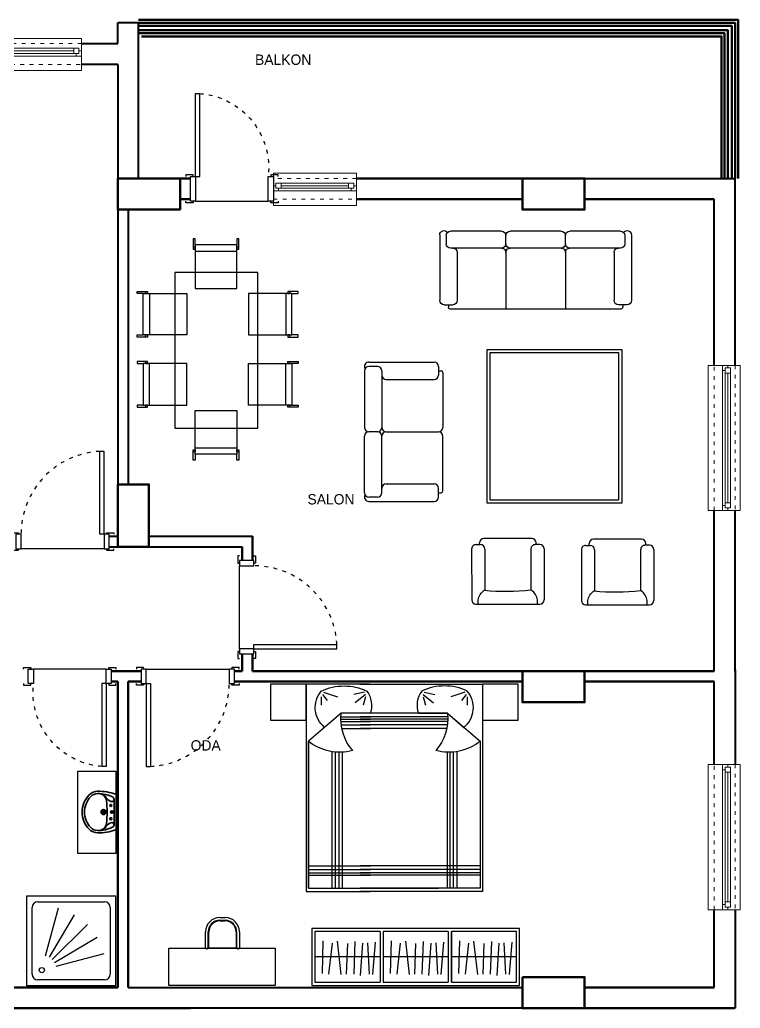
# Model space of a CAD drawing. Header units: millimetres. Extents: x 38 to 2348, y 24 to 977.
# Drawn here: x 1654 to 2348, y 24 to 977 of the extents above; entities that cross this region are included whole.
import ezdxf

# ---------------------------------------------------------------- set-up
doc = ezdxf.new("R2010")
doc.units = ezdxf.units.MM
doc.linetypes.add('ACAD_ISO03W100', pattern=[30, 12, -18])
for name, color, linetype in [('14_ISLAK_MEKAN_TEFRİŞ', 134, 'Continuous'), ('6_YAZI', 7, 'Continuous'), ('7_TEFRİŞ', 183, 'Continuous')]:
    doc.layers.add(name, color=color, linetype=linetype)
for name, color, linetype, lineweight in [('1_DUVAR', 7, 'Continuous', 50), ('9_KOLON', 90, 'Continuous', 50), ('DUVAR', 7, 'Continuous', 40), ('KAPI-PEN', 155, 'Continuous', 18), ('KOLON', 40, 'Continuous', 50), ('Pencere', 150, 'Continuous', 25)]:
    doc.layers.add(name, color=color, linetype=linetype, lineweight=lineweight)
doc.styles.add('Annotative', font='Txt')

# ---------------------------------------------------------------- blocks, each defined once
blk = doc.blocks.new('GH')
at = {"layer": '7_TEFRİŞ'}
for p, q in [((22620.949699, 5896.221098), (22620.950248, 5958.976368)), ((22636.794873, 5951.862966), (22605.255531, 5950.995526)), ((22638.007757, 5933.640974), (22605.77529, 5937.285627)), ((22607.508258, 5942.491911), (22637.66127, 5945.789007)), ((22607.854723, 5927.740792), (22637.487836, 5928.781754)), ((22637.661056, 5921.319442), (22606.121711, 5920.104928)), ((22607.508002, 5913.163184), (22638.874069, 5915.245417)), ((22638.00749, 5903.097458), (22606.814726, 5900.494581)), ((22637.660925, 5906.394758), (22607.334671, 5907.956887)), ((22596.518788, 5896.221311), (22645.38061, 5896.220884)), ((22620.949124, 5830.465827), (22620.949673, 5893.221098)), ((22636.794298, 5886.107696), (22605.254956, 5885.240256)), ((22607.507683, 5876.73664), (22637.660695, 5880.033737)), ((22638.007182, 5867.885704), (22605.774715, 5871.530357)), ((22607.854147, 5861.985522), (22637.48726, 5863.026484)), ((22637.660481, 5855.564172), (22606.121136, 5854.349658)), ((22637.66035, 5840.639488), (22607.334095, 5842.201617)), ((22607.507426, 5847.407914), (22638.873493, 5849.490146)), ((22638.006915, 5837.342188), (22606.814151, 5834.739311)), ((22596.518186, 5827.466041), (22645.380009, 5827.465614)), ((22596.518212, 5830.466041), (22645.380035, 5830.465614)), ((22620.948548, 5764.710557), (22620.949097, 5827.465827)), ((22636.793722, 5820.352426), (22605.25438, 5819.484986)), ((22607.507108, 5810.98137), (22637.660119, 5814.278467)), ((22638.006606, 5802.130434), (22605.77414, 5805.775087)), ((22607.853572, 5796.230251), (22637.486685, 5797.271214)), ((22637.659905, 5789.808902), (22606.12056, 5788.594387)), ((22637.659775, 5774.884217), (22607.33352, 5776.446347)), ((22607.506851, 5781.652644), (22638.872918, 5783.734876)), ((22638.006339, 5771.586917), (22606.813576, 5768.984041))]:
    blk.add_line(p, q, dxfattribs=at)
at = {"layer": '7_TEFRİŞ', "flags": 128}
for points in [[(22593.518186, 5827.466067), (22593.519363, 5961.976608), (22648.381185, 5961.976128), (22648.380009, 5827.465587)], [(22596.518788, 5896.221311), (22596.519337, 5958.976582), (22645.381159, 5958.976154), (22645.38061, 5896.220884)], [(22648.38061, 5896.220858), (22648.379433, 5761.710317), (22593.517611, 5761.710797), (22593.518788, 5896.221338)], [(22596.518212, 5830.466041), (22596.518761, 5893.221311), (22645.380584, 5893.220884), (22645.380035, 5830.465614)], [(22596.518788, 5896.221311), (22645.38061, 5896.220884)], [(22645.380009, 5827.465614), (22645.379459, 5764.710343), (22596.517637, 5764.710771), (22596.518186, 5827.466041)], [(22645.380009, 5827.465614), (22596.518186, 5827.466041)]]:
    blk.add_lwpolyline(points, dxfattribs=at)
blk = doc.blocks.new('b16', base_point=(1797.6902, 46.0233))
at = {"layer": '7_TEFRİŞ'}
for p, q in [((1846.671271, 111.424171), (1851.920787, 111.424171)), ((1846.671271, 108.799413), (1851.920787, 108.799413)), ((1846.671271, 108.274462), (1851.920787, 108.274462)), ((1833.02253, 82.217887), (1833.02253, 97.77543)), ((1835.647288, 82.217887), (1835.647288, 97.77543)), ((1836.172239, 82.026882), (1836.172239, 97.77543)), ((1862.419819, 97.77543), (1862.419819, 82.026882)), ((1862.94477, 97.77543), (1862.94477, 82.217887)), ((1865.569528, 97.77543), (1865.569528, 82.217887)), ((1834.072433, 81.167984), (1834.597384, 81.167984)), ((1862.419819, 82.026882), (1836.172239, 82.026882)), ((1863.994674, 81.167984), (1864.519625, 81.167984))]:
    blk.add_line(p, q, dxfattribs=at)
at = {"layer": '7_TEFRİŞ', "flags": 128}
for points in [[(1836.172239, 90.382908), (1835.647288, 90.382908)], [(1862.94477, 90.382908), (1862.419819, 90.382908)]]:
    blk.add_lwpolyline(points, dxfattribs=at)
at = {"layer": '7_TEFRİŞ', "elevation": -0.000006, "flags": 128}
blk.add_lwpolyline([(1797.690162, 82.026882), (1899.948575, 82.026882), (1899.948575, 46.02326), (1797.690162, 46.02326)], close=True, dxfattribs=at)
at = {"layer": '7_TEFRİŞ'}
for centre, radius, start, end in [((1846.671271, 97.77543), 13.648741, 90, 180), ((1846.671271, 97.77543), 11.023983, 90, 180), ((1846.671271, 97.77543), 10.499032, 90, 180), ((1851.920787, 97.77543), 13.648741, 0, 90), ((1851.920787, 97.77543), 11.023983, 0, 90), ((1851.920787, 97.77543), 10.499032, 360, 90), ((1834.072433, 82.217887), 1.049903, 180, 270), ((1834.597384, 82.217887), 1.049903, 270, 0), ((1863.994674, 82.217887), 1.049903, 180, 270), ((1864.519625, 82.217887), 1.049903, 270, 0)]:
    blk.add_arc(centre, radius, start, end, dxfattribs=at)
blk = doc.blocks.new('*U6')
at = {"layer": 'KAPI-PEN', "color": 134, "linetype": 'Continuous', "lineweight": 18}
for p, q in [((0, 12.50857), (0, 18.50857)), ((0, 18.50857), (140, 18.50857)), ((140, 12.50857), (140, 18.50857)), ((5, 4.470625), (0, 4.470625)), ((2.5, -0.529375), (2.5, 1.970625)), ((2.5, 1.970625), (5, 1.970625)), ((7.5, 1.970625), (2.5, 1.970625)), ((2.5, 1.970625), (2.5, -3.029375)), ((5, 1.970625), (5, 4.470625)), ((135, 4.470625), (5, 4.470625)), ((7.5, -3.029375), (7.5, 1.970625)), ((7.5, 1.970625), (132.5, 1.970625)), ((137.5, 1.970625), (132.5, 1.970625)), ((132.5, 1.970625), (132.5, -3.029375)), ((140, 4.470625), (135, 4.470625)), ((135, 4.470625), (135, 1.970625)), ((135, 1.970625), (137.5, 1.970625)), ((137.5, 1.970625), (137.5, -0.529375)), ((137.5, -3.029375), (137.5, 1.970625)), ((0, -0.529375), (2.5, -0.529375)), ((0, -12.5), (0, -7.5)), ((2.5, -3.029375), (7.5, -3.029375)), ((7.5, -0.529375), (132.5, -0.529375)), ((7.5, -3.029375), (132.5, -3.029375)), ((132.5, -3.029375), (137.5, -3.029375)), ((137.5, -0.529375), (140, -0.529375)), ((140, -7.5), (140, -12.5)), ((140, -12.5), (0, -12.5))]:
    blk.add_line(p, q, dxfattribs=at)
at = {"layer": 'KAPI-PEN', "ltscale": 0.2}
for p, q in [((0, 12.5), (0, -7.5)), ((140, 12.5), (140, -7.5)), ((0, -7.5), (0, -7.5))]:
    blk.add_line(p, q, dxfattribs=at)
at = {"layer": 'KAPI-PEN', "color": 134, "linetype": 'ACAD_ISO03W100', "lineweight": 18, "ltscale": 0.3}
for p, q in [((140, 12.5), (0, 12.5)), ((0, -7.5), (140, -7.5))]:
    blk.add_line(p, q, dxfattribs=at)
blk = doc.blocks.new('*U27')
at = {"layer": 'KAPI-PEN', "color": 134, "linetype": 'Continuous', "lineweight": 18}
for p, q in [((0, 12.50857), (0, 18.50857)), ((0, 18.50857), (80, 18.50857)), ((80, 12.50857), (80, 18.50857)), ((5, 4.470625), (0, 4.470625)), ((2.5, -0.529375), (2.5, 1.970625)), ((2.5, 1.970625), (5, 1.970625)), ((7.5, 1.970625), (2.5, 1.970625)), ((2.5, 1.970625), (2.5, -3.029375)), ((5, 1.970625), (5, 4.470625)), ((75, 4.470625), (5, 4.470625)), ((7.5, -3.029375), (7.5, 1.970625)), ((7.5, 1.970625), (72.5, 1.970625)), ((77.5, 1.970625), (72.5, 1.970625)), ((72.5, 1.970625), (72.5, -3.029375)), ((80, 4.470625), (75, 4.470625)), ((75, 4.470625), (75, 1.970625)), ((75, 1.970625), (77.5, 1.970625)), ((77.5, 1.970625), (77.5, -0.529375)), ((77.5, -3.029375), (77.5, 1.970625)), ((0, -0.529375), (2.5, -0.529375)), ((0, -12.5), (0, -7.5)), ((2.5, -3.029375), (7.5, -3.029375)), ((7.5, -0.529375), (72.5, -0.529375)), ((7.5, -3.029375), (72.5, -3.029375)), ((72.5, -3.029375), (77.5, -3.029375)), ((77.5, -0.529375), (80, -0.529375)), ((80, -7.5), (80, -12.5)), ((80, -12.5), (0, -12.5))]:
    blk.add_line(p, q, dxfattribs=at)
at = {"layer": 'KAPI-PEN', "ltscale": 0.2}
for p, q in [((0, 12.5), (0, -7.5)), ((80, 12.5), (80, -7.5)), ((0, -7.5), (0, -7.5))]:
    blk.add_line(p, q, dxfattribs=at)
at = {"layer": 'KAPI-PEN', "color": 134, "linetype": 'ACAD_ISO03W100', "lineweight": 18, "ltscale": 0.3}
for p, q in [((80, 12.5), (0, 12.5)), ((0, -7.5), (80, -7.5))]:
    blk.add_line(p, q, dxfattribs=at)
blk = doc.blocks.new('*U26')
at = {"layer": 'Pencere', "lineweight": 25, "ltscale": 5}
for p, q in [((-9, 7), (-9, 86.899937)), ((-5, 86.899937), (-9, 86.899937)), ((-5, 7), (-5, 86.899937)), ((-94.5, 7), (-94.5, 8.5)), ((-94.5, 8.5), (-87.5, 8.5)), ((-87.5, 8.5), (-87.5, 7)), ((-5, 7), (-9, 7)), ((-2.5, 7), (-2.5, 8.5)), ((-2.5, 8.5), (4.5, 8.5)), ((4.5, 8.5), (4.5, 7)), ((-94.5, -7), (-94.5, -8.5)), ((-94.5, -8.5), (-87.5, -8.5)), ((-87.5, -8.5), (-87.5, -7)), ((-5, -7), (-85, -7)), ((-2.5, -7), (-2.5, -8.5)), ((-2.5, -8.5), (4.5, -8.5)), ((4.5, -8.5), (4.5, -7))]:
    blk.add_line(p, q, dxfattribs=at)
at = {"layer": 'Pencere', "lineweight": 25, "ltscale": 5, "flags": 128}
for points in [[(-85, -7), (-85, 7), (-90, 7), (-90, -7), (-85, -7)], [(0, -7), (0, 7), (-5, 7), (-5, -7), (0, -7)]]:
    blk.add_lwpolyline(points, dxfattribs=at)
at = {"layer": 'Pencere', "linetype": 'ACAD_ISO03W100', "lineweight": 25, "ltscale": 0.3}
blk.add_arc((-5, 7), 80, 92.865984, 180, dxfattribs=at)
blk = doc.blocks.new('*U5')
at = {"layer": 'Pencere', "lineweight": 25, "ltscale": 5}
for p, q in [((-9, 7), (-9, 86.899937)), ((-5, 86.899937), (-9, 86.899937)), ((-5, 7), (-5, 86.899937)), ((-84.5, 7), (-84.5, 8.5)), ((-84.5, 8.5), (-77.5, 8.5)), ((-77.5, 8.5), (-77.5, 7)), ((-5, 7), (-9, 7)), ((-2.5, 7), (-2.5, 8.5)), ((-2.5, 8.5), (4.5, 8.5)), ((4.5, 8.5), (4.5, 7)), ((-84.5, -7), (-84.5, -8.5)), ((-84.5, -8.5), (-77.5, -8.5)), ((-77.5, -8.5), (-77.5, -7)), ((-5, -7), (-75, -7)), ((-2.5, -7), (-2.5, -8.5)), ((-2.5, -8.5), (4.5, -8.5)), ((4.5, -8.5), (4.5, -7))]:
    blk.add_line(p, q, dxfattribs=at)
at = {"layer": 'Pencere', "lineweight": 25, "ltscale": 5, "flags": 128}
for points in [[(-75, -7), (-75, 7), (-80, 7), (-80, -7), (-75, -7)], [(0, -7), (0, 7), (-5, 7), (-5, -7), (0, -7)]]:
    blk.add_lwpolyline(points, dxfattribs=at)
at = {"layer": 'Pencere', "linetype": 'ACAD_ISO03W100', "lineweight": 25, "ltscale": 0.3}
blk.add_arc((-3.520318, 15.164474), 71.944448, 94.36819, 186.516136, dxfattribs=at)
blk = doc.blocks.new('*U25')
at = {"layer": 'Pencere', "lineweight": 25, "ltscale": 5}
for p, q in [((-9, 7), (-9, 86.899937)), ((-5, 86.899937), (-9, 86.899937)), ((-5, 7), (-5, 86.899937)), ((-84.5, 7), (-84.5, 8.5)), ((-84.5, 8.5), (-77.5, 8.5)), ((-77.5, 8.5), (-77.5, 7)), ((-5, 7), (-9, 7)), ((-2.5, 7), (-2.5, 8.5)), ((-2.5, 8.5), (4.5, 8.5)), ((4.5, 8.5), (4.5, 7)), ((-84.5, -17), (-84.5, -18.5)), ((-84.5, -18.5), (-77.5, -18.5)), ((-77.5, -18.5), (-77.5, -17)), ((-5, -17), (-75, -17)), ((-2.5, -17), (-2.5, -18.5)), ((-2.5, -18.5), (4.5, -18.5)), ((4.5, -18.5), (4.5, -17))]:
    blk.add_line(p, q, dxfattribs=at)
at = {"layer": 'Pencere', "lineweight": 25, "ltscale": 5, "flags": 128}
for points in [[(-75, -17), (-75, 7), (-80, 7), (-80, -17), (-75, -17)], [(0, -17), (0, 7), (-5, 7), (-5, -17), (0, -17)]]:
    blk.add_lwpolyline(points, dxfattribs=at)
at = {"layer": 'Pencere', "linetype": 'ACAD_ISO03W100', "lineweight": 25, "ltscale": 0.3}
blk.add_arc((-3.520318, 15.164474), 71.944448, 94.36819, 186.516136, dxfattribs=at)
blk = doc.blocks.new('3R4R')
at = {"layer": '7_TEFRİŞ'}
for p, q in [((32828.807391, 29859.020753), (32710.606365, 29859.020753)), ((32710.606365, 29859.020753), (32710.606365, 29659.024261)), ((32818.807391, 29859.020753), (32880.608417, 29859.020753)), ((32880.608417, 29859.020753), (32880.608417, 29659.024261)), ((32726.343266, 29848.897409), (32730.839524, 29843.273329)), ((32727.467332, 29851.147041), (32740.956103, 29846.647776)), ((32766.802095, 29851.147041), (32756.685516, 29848.897409)), ((32767.926161, 29848.897409), (32757.809581, 29841.023697)), ((32823.288621, 29848.897409), (32833.405201, 29841.023697)), ((32824.412686, 29851.147041), (32834.529266, 29848.897409)), ((32863.74745, 29851.147041), (32850.258679, 29846.647776)), ((32864.871515, 29848.897409), (32860.375258, 29843.273329)), ((32725.219201, 29846.647776), (32725.219201, 29838.774064)), ((32767.926161, 29846.647776), (32765.67803, 29838.774064)), ((32823.288621, 29846.647776), (32825.536751, 29838.774064)), ((32865.99558, 29846.647776), (32865.99558, 29838.774064)), ((32744.328295, 29830.900352), (32712.854495, 29803.904765)), ((32744.328295, 29830.900352), (32828.591976, 29830.900352)), ((32818.591976, 29830.900352), (32846.886487, 29830.900352)), ((32846.886487, 29830.900352), (32878.360287, 29803.904765)), ((32744.03229, 29825.276273), (32828.591976, 29825.276273)), ((32744.069047, 29827.525905), (32828.591976, 29827.525905)), ((32744.103981, 29823.02664), (32828.591976, 29823.02664)), ((32744.416168, 29819.652193), (32828.591976, 29819.652193)), ((32847.145734, 29827.525905), (32818.591976, 29827.525905)), ((32847.182492, 29825.276273), (32818.591976, 29825.276273)), ((32847.110801, 29823.02664), (32818.591976, 29823.02664)), ((32846.798614, 29819.652193), (32818.591976, 29819.652193)), ((32744.978697, 29816.277742), (32828.591976, 29816.277742)), ((32846.236085, 29816.277742), (32818.591976, 29816.277742)), ((32712.854495, 29803.904765), (32712.854495, 29662.398708)), ((32878.360287, 29803.904765), (32878.360287, 29662.398708)), ((32878.360287, 29662.398708), (32878.360287, 29803.904765)), ((32735.335781, 29793.951722), (32735.335781, 29662.398708)), ((32738.707973, 29793.520586), (32738.707973, 29662.398708)), ((32742.080168, 29793.325888), (32742.080168, 29662.398708)), ((32744.790377, 29793.325888), (32744.790377, 29662.398708)), ((32845.762421, 29793.364791), (32845.762421, 29662.398708)), ((32849.134613, 29793.325888), (32849.134613, 29662.398708)), ((32852.506809, 29793.520586), (32852.506809, 29662.398708)), ((32855.879001, 29793.951722), (32855.879001, 29662.398708)), ((32712.854495, 29683.770216), (32828.591976, 29683.770216)), ((32712.854495, 29680.395765), (32828.591976, 29680.395765)), ((32712.854495, 29677.021318), (32828.591976, 29677.021318)), ((32878.360287, 29683.770216), (32818.591976, 29683.770216)), ((32878.360287, 29680.395765), (32818.591976, 29680.395765)), ((32878.360287, 29677.021318), (32818.591976, 29677.021318)), ((32712.854495, 29674.771685), (32828.591976, 29674.771685)), ((32878.360287, 29674.771685), (32818.591976, 29674.771685)), ((32710.606365, 29659.024261), (32828.807391, 29659.024261)), ((32712.854495, 29662.398708), (32828.591976, 29662.398708)), ((32878.360287, 29662.398708), (32752.854495, 29662.398708)), ((32878.360287, 29662.398708), (32818.591976, 29662.398708)), ((32880.608417, 29659.024261), (32818.807391, 29659.024261))]:
    blk.add_line(p, q, dxfattribs=at)
at = {"layer": '7_TEFRİŞ', "flags": 128}
for points in [[(32676.16184, 29859.020753), (32710.606365, 29859.020753), (32710.606365, 29824.182679), (32676.16184, 29824.182679)], [(32880.608417, 29859.020753), (32915.052941, 29859.020753), (32915.052941, 29824.182679), (32880.608417, 29824.182679)]]:
    blk.add_lwpolyline(points, close=True, dxfattribs=at)
for points in [[(32772.422418, 29830.900352), (32744.328295, 29830.900352), (32728.476989, 29817.304431, -0.421847), (32725.219201, 29852.27186, -0.227777), (32769.050226, 29852.27186, -0.250479)], [(32818.792364, 29830.900352), (32846.886487, 29830.900352), (32862.737792, 29817.304431, 0.421847), (32865.99558, 29852.27186, 0.227777), (32822.164556, 29852.27186, 0.250479)]]:
    blk.add_lwpolyline(points, format="xyb", close=True, dxfattribs=at)
at = {"layer": '7_TEFRİŞ'}
for centre, radius, start, end in [((32790.728242, 29825.638413), 46.697356, 173.530071, 221.156178), ((32800.48654, 29825.638413), 46.697356, 318.843822, 6.469929), ((32743.203915, 29842.089908), 48.776967, 231.522444, 284.684799), ((32848.010867, 29842.089908), 48.776967, 255.315201, 308.477556)]:
    blk.add_arc(centre, radius, start, end, dxfattribs=at)
blk = doc.blocks.new('ımasa')
at = {"layer": '7_TEFRİŞ'}
for p, q in [((22616.977771, 5631.319269), (22616.97777, 5621.36217)), ((22618.977771, 5631.319269), (22616.977771, 5631.319269)), ((22618.97777, 5623.362171), (22616.977771, 5623.362171)), ((22618.97777, 5625.362169), (22618.977771, 5631.319269)), ((22618.97777, 5625.362169), (22618.97777, 5583.362171)), ((22658.977772, 5625.362169), (22618.97777, 5625.362169)), ((22618.97777, 5621.36217), (22618.97777, 5623.362171)), ((22658.977769, 5631.319269), (22658.977769, 5625.362169)), ((22660.97777, 5631.319269), (22658.977769, 5631.319269)), ((22660.97777, 5623.362171), (22658.977769, 5623.362171)), ((22658.977769, 5623.362171), (22658.977769, 5621.36217)), ((22658.977772, 5583.362171), (22658.977772, 5625.362169)), ((22660.97777, 5621.36217), (22660.97777, 5631.319269)), ((22616.97777, 5621.36217), (22618.97777, 5621.36217)), ((22618.97777, 5619.362169), (22658.977772, 5619.362169)), ((22658.977769, 5621.36217), (22660.97777, 5621.36217)), ((22679.198008, 5598.815411), (22599.198008, 5598.815411)), ((22599.198008, 5598.815411), (22599.198008, 5448.815411)), ((22679.198008, 5448.815411), (22679.198008, 5598.815411)), ((22562.886879, 5580.503722), (22572.843978, 5580.503723)), ((22562.886879, 5578.503723), (22562.886879, 5580.503723)), ((22568.843978, 5578.503723), (22562.886879, 5578.503723)), ((22568.843978, 5578.503723), (22610.843977, 5578.503723)), ((22568.843978, 5538.503721), (22568.843978, 5578.503723)), ((22570.843977, 5578.503723), (22570.843977, 5580.503723)), ((22572.843978, 5578.503723), (22570.843977, 5578.503723)), ((22572.843978, 5580.503723), (22572.843978, 5578.503723)), ((22574.843979, 5578.503723), (22574.843979, 5538.503721)), ((22610.843977, 5578.503723), (22610.843977, 5538.503721)), ((22618.97777, 5583.362171), (22658.977772, 5583.362171)), ((22670.116393, 5578.503723), (22670.116392, 5538.503721)), ((22712.116391, 5578.503723), (22670.116393, 5578.503723)), ((22706.116391, 5578.503723), (22706.116391, 5538.503721)), ((22708.116392, 5580.503723), (22708.116392, 5578.503723)), ((22718.073491, 5580.503722), (22708.116392, 5580.503723)), ((22708.116392, 5578.503723), (22710.116393, 5578.503723)), ((22710.116393, 5578.503723), (22710.116393, 5580.503723)), ((22712.116391, 5578.503723), (22718.073491, 5578.503723)), ((22712.116391, 5538.503721), (22712.116391, 5578.503723)), ((22718.073491, 5578.503723), (22718.073491, 5580.503723)), ((22562.886879, 5538.503724), (22568.843978, 5538.503724)), ((22562.886879, 5536.503723), (22562.886879, 5538.503724)), ((22610.843977, 5538.503721), (22568.843978, 5538.503721)), ((22570.843977, 5536.503723), (22570.843977, 5538.503724)), ((22570.843977, 5538.503724), (22572.843978, 5538.503724)), ((22572.843978, 5538.503724), (22572.843978, 5536.503723)), ((22670.116392, 5538.503721), (22712.116391, 5538.503721)), ((22708.116392, 5538.503724), (22708.116392, 5536.503723)), ((22710.116393, 5538.503724), (22708.116392, 5538.503724)), ((22710.116393, 5536.503723), (22710.116393, 5538.503724)), ((22718.073491, 5538.503724), (22712.116391, 5538.503724)), ((22718.073491, 5536.503723), (22718.073491, 5538.503724)), ((22572.843978, 5536.503723), (22562.886879, 5536.503723)), ((22708.116392, 5536.503723), (22718.073491, 5536.503723)), ((22572.843977, 5512.988629), (22562.886878, 5512.988629)), ((22562.886878, 5512.988629), (22562.886878, 5510.988628)), ((22562.886878, 5510.988628), (22568.843978, 5510.988628)), ((22610.843977, 5510.988631), (22568.843978, 5510.988631)), ((22568.843978, 5510.988631), (22568.843978, 5470.988629)), ((22570.843976, 5512.988629), (22570.843976, 5510.988628)), ((22570.843976, 5510.988628), (22572.843977, 5510.988628)), ((22572.843977, 5510.988628), (22572.843977, 5512.988629)), ((22574.843978, 5470.988629), (22574.843978, 5510.988631)), ((22610.843976, 5470.988629), (22610.843977, 5510.988631)), ((22670.116392, 5470.988629), (22670.116392, 5510.988631)), ((22670.116392, 5510.988631), (22712.11639, 5510.988631)), ((22706.11639, 5470.988629), (22706.11639, 5510.988631)), ((22708.116391, 5510.988628), (22708.116391, 5512.988629)), ((22708.116391, 5512.988629), (22718.07349, 5512.988629)), ((22710.116392, 5510.988628), (22708.116391, 5510.988628)), ((22710.116392, 5512.988629), (22710.116392, 5510.988628)), ((22712.11639, 5510.988631), (22712.11639, 5470.988629)), ((22718.07349, 5510.988628), (22712.11639, 5510.988628)), ((22718.07349, 5512.988629), (22718.07349, 5510.988628)), ((22568.843978, 5470.988629), (22562.886878, 5470.988629)), ((22562.886878, 5470.988629), (22562.886878, 5468.988629)), ((22568.843978, 5470.988629), (22610.843976, 5470.988629)), ((22572.843977, 5470.988629), (22570.843976, 5470.988629)), ((22570.843976, 5470.988629), (22570.843976, 5468.988629)), ((22572.843977, 5468.988629), (22572.843977, 5470.988629)), ((22712.11639, 5470.988629), (22670.116392, 5470.988629)), ((22708.116391, 5468.988629), (22708.116391, 5470.988629)), ((22708.116391, 5470.988629), (22710.116392, 5470.988629)), ((22710.116392, 5470.988629), (22710.116392, 5468.988629)), ((22712.11639, 5470.988629), (22718.07349, 5470.988629)), ((22718.07349, 5470.988629), (22718.07349, 5468.988629)), ((22562.886878, 5468.98863), (22572.843977, 5468.988629)), ((22618.97777, 5465.72983), (22658.977772, 5465.729831)), ((22618.97777, 5423.729832), (22618.97777, 5465.72983)), ((22658.977772, 5465.729831), (22658.977772, 5423.729832)), ((22718.07349, 5468.98863), (22708.116391, 5468.988629)), ((22599.198008, 5448.815411), (22679.198008, 5448.815411)), ((22616.97777, 5427.729831), (22618.97777, 5427.729831)), ((22616.977771, 5417.772732), (22616.97777, 5427.729831)), ((22618.97777, 5425.72983), (22616.97777, 5425.72983)), ((22618.97777, 5429.729832), (22658.977772, 5429.729832)), ((22618.97777, 5427.729831), (22618.97777, 5425.72983)), ((22618.97777, 5423.729832), (22618.97777, 5417.772732)), ((22658.977772, 5423.729832), (22618.97777, 5423.729832)), ((22658.977769, 5427.729831), (22660.97777, 5427.729831)), ((22658.977769, 5425.72983), (22658.977769, 5427.729831)), ((22660.97777, 5425.72983), (22658.977769, 5425.72983)), ((22658.977769, 5417.772732), (22658.977769, 5423.729832)), ((22660.97777, 5427.729831), (22660.97777, 5417.772732)), ((22618.97777, 5417.772732), (22616.97777, 5417.772732)), ((22660.97777, 5417.772732), (22658.977769, 5417.772732))]:
    blk.add_line(p, q, dxfattribs=at)
blk = doc.blocks.new('SDFGBHNJ')
at = {"layer": '7_TEFRİŞ'}
for p, q in [((-42958.934588, 12389.475962), (-42958.934588, 12379.475962)), ((-42953.934588, 12379.475962), (-42953.934588, 12389.475962)), ((-42948.934588, 12394.475962), (-42883.934588, 12394.475962)), ((-42878.934588, 12379.475962), (-42878.934588, 12389.475962)), ((-42878.934588, 12379.475962), (-42878.934588, 12389.475962)), ((-42808.934588, 12394.475962), (-42873.934588, 12394.475962)), ((-42803.934588, 12379.475962), (-42803.934588, 12389.475962)), ((-42798.934588, 12389.475962), (-42798.934588, 12379.475962)), ((-42958.934588, 12379.475962), (-42958.934588, 12314.475962)), ((-42798.934588, 12379.475962), (-42798.934588, 12314.475962)), ((-42948.934588, 12374.475962), (-42943.934588, 12374.475962)), ((-42943.934588, 12374.475962), (-42888.934588, 12374.475962)), ((-42938.934588, 12369.475962), (-42938.934588, 12314.475962)), ((-42888.934588, 12374.475962), (-42883.934588, 12374.475962)), ((-42878.934588, 12369.475962), (-42878.934588, 12309.475962)), ((-42868.934588, 12374.475962), (-42873.934588, 12374.475962)), ((-42808.934588, 12374.475962), (-42868.934588, 12374.475962)), ((-42818.934588, 12369.475962), (-42818.934588, 12314.475962)), ((-42953.934588, 12309.475962), (-42943.934588, 12309.475962)), ((-42948.934588, 12309.475962), (-42948.934588, 12306.475962)), ((-42946.934588, 12304.475962), (-42883.934588, 12304.475962)), ((-42810.934588, 12304.475962), (-42873.934588, 12304.475962)), ((-42803.934588, 12309.475962), (-42813.934588, 12309.475962)), ((-42808.934588, 12309.475962), (-42808.934588, 12306.475962))]:
    blk.add_line(p, q, dxfattribs=at)
for centre, radius, start, end in [((-42953.934588, 12389.475962), 5, 60, 180), ((-42948.934588, 12389.475962), 5, 90, 180), ((-42883.934588, 12389.475962), 5, 0, 90), ((-42873.934588, 12389.475962), 5, 90, 180), ((-42808.934588, 12389.475962), 5, 0, 90), ((-42803.934588, 12389.475962), 5, 0, 120), ((-42948.934588, 12379.475962), 5, 180, 270), ((-42883.934588, 12379.475962), 5, 270, 0), ((-42873.934588, 12379.475962), 5, 180, 270), ((-42808.934588, 12379.475962), 5, 270, 0), ((-42943.934588, 12369.475962), 5, 0, 90), ((-42883.934588, 12369.475962), 5, 0, 90), ((-42873.934588, 12369.475962), 5, 90, 180), ((-42813.934588, 12369.475962), 5, 90, 180), ((-42953.934588, 12314.475962), 5, 180, 270), ((-42943.934588, 12314.475962), 5, 270, 0), ((-42813.934588, 12314.475962), 5, 180, 270), ((-42803.934588, 12314.475962), 5, 270, 0), ((-42946.934588, 12306.475962), 2, 180, 270), ((-42883.934588, 12309.475962), 5, 270, 0), ((-42873.934588, 12309.475962), 5, 180, 270), ((-42810.934588, 12306.475962), 2, 270, 0)]:
    blk.add_arc(centre, radius, start, end, dxfattribs=at)
blk = doc.blocks.new('DFGB')
at = {"layer": '7_TEFRİŞ'}
for p, q in [((-42947.636774, 12604.821235), (-42889.303441, 12604.821235)), ((-42879.303441, 12604.821235), (-42820.970107, 12604.821235)), ((-42810.970107, 12604.821235), (-42752.636774, 12604.821235)), ((-42960.136774, 12600.491108), (-42960.136774, 12590.491108)), ((-42952.636774, 12599.821235), (-42952.636774, 12590.491108)), ((-42884.303441, 12590.491108), (-42884.303441, 12599.821235)), ((-42815.970107, 12590.491108), (-42815.970107, 12599.821235)), ((-42747.636774, 12599.821235), (-42747.636774, 12590.491108)), ((-42740.136774, 12600.491108), (-42740.136774, 12590.491108)), ((-42960.136774, 12590.491108), (-42960.136774, 12525.491108)), ((-42947.636774, 12585.491108), (-42889.303441, 12585.491108)), ((-42879.303441, 12585.491108), (-42820.970107, 12585.491108)), ((-42810.970107, 12585.491108), (-42752.636774, 12585.491108)), ((-42740.136774, 12590.491108), (-42740.136774, 12525.491108)), ((-42940.136774, 12580.491108), (-42940.136774, 12525.491108)), ((-42884.303441, 12580.491108), (-42884.303441, 12515.491108)), ((-42815.970107, 12580.491108), (-42815.970107, 12515.491108)), ((-42760.136774, 12580.491108), (-42760.136774, 12525.491108)), ((-42955.136774, 12520.491108), (-42945.136774, 12520.491108)), ((-42950.136774, 12520.491108), (-42950.136774, 12517.491108)), ((-42948.136774, 12515.491108), (-42752.136774, 12515.491108)), ((-42745.136774, 12520.491108), (-42755.136774, 12520.491108)), ((-42750.136774, 12520.491108), (-42750.136774, 12517.491108))]:
    blk.add_line(p, q, dxfattribs=at)
for centre, radius, start, end in [((-42955.136774, 12600.491108), 5, 36.046426, 180), ((-42947.636774, 12599.821235), 5, 90, 180), ((-42889.303441, 12599.821235), 5, 0, 90), ((-42879.303441, 12599.821235), 5, 90, 180), ((-42820.970107, 12599.821235), 5, 0, 90), ((-42810.970107, 12599.821235), 5, 90, 180), ((-42752.636774, 12599.821235), 5, 0, 90), ((-42745.136774, 12600.491108), 5, 0, 143.953574), ((-42947.636774, 12590.491108), 5, 180, 270), ((-42945.136774, 12580.491108), 5, 0, 90), ((-42889.303441, 12590.491108), 5, 270, 0), ((-42889.303441, 12580.491108), 5, 0, 90), ((-42879.303441, 12590.491108), 5, 180, 270), ((-42879.303441, 12580.491108), 5, 90, 180), ((-42820.970107, 12590.491108), 5, 270, 0), ((-42820.970107, 12580.491108), 5, 0, 90), ((-42810.970107, 12590.491108), 5, 180, 270), ((-42810.970107, 12580.491108), 5, 90, 180), ((-42755.136774, 12580.491108), 5, 90, 180), ((-42752.636774, 12590.491108), 5, 270, 0), ((-42955.136774, 12525.491108), 5, 180, 270), ((-42945.136774, 12525.491108), 5, 270, 0), ((-42755.136774, 12525.491108), 5, 180, 270), ((-42745.136774, 12525.491108), 5, 270, 0), ((-42948.136774, 12517.491108), 2, 180, 270), ((-42752.136774, 12517.491108), 2, 270, 0)]:
    blk.add_arc(centre, radius, start, end, dxfattribs=at)
blk = doc.blocks.new('RTYUJ')
at = {"layer": '7_TEFRİŞ'}
for p, q in [((-42562.679194, 12504.026902), (-42635.972116, 12503.991268)), ((-42633.456037, 12503.992079), (-42633.581407, 12502.355412)), ((-42565.420448, 12503.972201), (-42565.295079, 12502.335533)), ((-42640.951183, 12440.715721), (-42640.970503, 12498.989656)), ((-42633.581407, 12502.355412), (-42633.565267, 12500.705137)), ((-42633.565267, 12500.705137), (-42633.399712, 12499.060286)), ((-42633.399712, 12499.060286), (-42633.076838, 12497.439889)), ((-42633.076838, 12497.439889), (-42632.58874, 12495.862977)), ((-42632.58874, 12495.862977), (-42631.931463, 12494.347198)), ((-42631.931463, 12494.347198), (-42631.117108, 12492.904584)), ((-42631.117108, 12492.904584), (-42630.161857, 12491.54574)), ((-42630.161857, 12491.54574), (-42629.081895, 12490.281269)), ((-42568.714628, 12491.525861), (-42569.794591, 12490.26139)), ((-42567.759378, 12492.884706), (-42568.714628, 12491.525861)), ((-42566.945022, 12494.32732), (-42567.759378, 12492.884706)), ((-42566.287745, 12495.843098), (-42566.945022, 12494.32732)), ((-42565.799647, 12497.420011), (-42566.287745, 12495.843098)), ((-42565.476773, 12499.040408), (-42565.799647, 12497.420011)), ((-42565.311219, 12500.685259), (-42565.476773, 12499.040408)), ((-42565.295079, 12502.335533), (-42565.311219, 12500.685259)), ((-42557.899539, 12440.760326), (-42557.91886, 12499.034261)), ((-42629.081895, 12490.281269), (-42627.893402, 12489.121774)), ((-42627.893402, 12489.121774), (-42626.612562, 12488.077862)), ((-42626.612562, 12488.077862), (-42625.966892, 12487.640207)), ((-42625.951184, 12440.723782), (-42625.966892, 12487.640207)), ((-42572.899538, 12440.752266), (-42572.966863, 12487.771805)), ((-42570.983083, 12489.101896), (-42572.263923, 12488.057983)), ((-42569.794591, 12490.26139), (-42570.983083, 12489.101896)), ((-42635.949571, 12435.717334), (-42630.949572, 12435.72217)), ((-42631.791713, 12435.718674), (-42631.789456, 12433.718675)), ((-42562.897927, 12435.758715), (-42568.077458, 12435.757045)), ((-42566.859597, 12435.718674), (-42566.861854, 12433.718675)), ((-42626.787844, 12428.720287), (-42571.863466, 12428.720287))]:
    blk.add_line(p, q, dxfattribs=at)
for centre, radius, start, end in [((-42635.970504, 12498.991268), 5, 90.018473, 180.018473), ((-42562.91886, 12499.032649), 5, 0.018473, 90.018473), ((-42597.086013, 12226.980609), 262.254707, 84.568894, 96.322539), ((-42635.951183, 12440.717333), 5, 180.018473, 270.018473), ((-42630.951184, 12440.72217), 5, 270.018473, 0.018473), ((-42567.899538, 12440.753878), 5, 180.018473, 270.018473), ((-42562.899539, 12440.758714), 5, 270.018473, 0.018473), ((-42626.789456, 12433.720287), 5, 180.018473, 270.018473), ((-42571.861854, 12433.720287), 5, 269.981527, 359.981527)]:
    blk.add_arc(centre, radius, start, end, dxfattribs=at)
blk = doc.blocks.new('SHO3')
for p, q in [((-0.39375, -0.8375), (-0.39375, -0.1625)), ((-0.3375, -0.10625), (0.3375, -0.10625)), ((0.39375, -0.1625), (0.39375, -0.8375)), ((-0.166497, -0.280839), (0.263762, -0.535548)), ((-0.1506, -0.242929), (0.332647, -0.371272)), ((-0.257071, -0.3494), (-0.128728, -0.832647)), ((-0.219161, -0.333503), (0.035548, -0.763762)), ((-0.189509, -0.310492), (0.164032, -0.664058)), ((0.3375, -0.89375), (-0.3375, -0.89375))]:
    blk.add_line(p, q)
at = {"flags": 128}
blk.add_lwpolyline([(0.45, -0.95), (0.45, -0.05), (-0.45, -0.05), (-0.45, -0.95)], close=True, dxfattribs=at)
blk.add_circle((-0.295574, -0.204426), 0.026126)
for centre, start, end in [((-0.3375, -0.1625), 90, 180), ((0.3375, -0.1625), 0, 90), ((-0.3375, -0.8375), 180, 270), ((0.3375, -0.8375), 270, 0)]:
    blk.add_arc(centre, 0.05625, start, end)
blk = doc.blocks.new('dsfghj')
at = {"color": 0, "lineweight": 35}
for p, q in [((474614.765142, 4590007.27244), (474614.765142, 4590004.11184)), ((474611.521527, 4589997.703596), (474615.551322, 4589997.703596)), ((474613.25977, 4590005.703596), (474616.333377, 4590005.703596)), ((474613.565142, 4589997.703596), (474613.565142, 4589999.627204)), ((474613.565142, 4589997.703596), (474613.565142, 4589995.78323)), ((474619.581116, 4589997.703596), (474627.216515, 4589997.703596)), ((474623.438087, 4589997.703596), (474623.438087, 4590001.164793)), ((474623.438087, 4589997.703596), (474623.438087, 4589994.24564)), ((474613.25977, 4589989.703596), (474616.376066, 4589989.703596)), ((474614.765142, 4589988.095282), (474614.765142, 4589991.384015))]:
    blk.add_line(p, q, dxfattribs=at)
at = {"color": 0, "lineweight": 35, "flags": 128}
for points in [[(474608.765142, 4590019.228803, -0.087514), (474630.725373, 4590022.703472, -0.087514)], [(474621.539049, 4590017.011218, -0.237713), (474614.607578, 4590010.619973, -0.952509), (474612.275247, 4590015.70388, -0.127864), (474630.675929, 4590019.903909)], [(474619.165142, 4589997.703596, -0.028625), (474619.950466, 4590011.409839, -0.380474), (474629.467625, 4590019.913319, -0.380474)], [(474630.39066, 4590022.698066, -0.213368), (474640.950673, 4590018.328596, -0.213368)], [(474630.469346, 4590019.899172, -0.213368), (474638.917357, 4590016.403596, -0.191812), (474646.365142, 4589997.703596)], [(474640.950673, 4590018.328596, -0.191812), (474649.165142, 4589997.703596, -0.191812)], [(474615.965142, 4590005.703596, 1), (474613.565142, 4590005.703596, 1)], [(474621.539049, 4590017.011218, -1.090035), (474622.187414, 4590016.547656, -1.090035)], [(474612.165142, 4589997.703596, -1), (474614.965142, 4589997.703596, -1)], [(474612.165142, 4589997.703596, 1), (474614.965142, 4589997.703596, 1)], [(474615.965142, 4590005.703596, -1), (474613.565142, 4590005.703596, -1)], [(474619.165142, 4589997.703596, 0.028625), (474619.950466, 4589983.997352, 0.380474), (474629.467625, 4589975.493873, 0.380474)], [(474620.438087, 4589997.703596, -1), (474626.438087, 4589997.703596, -1)], [(474620.438087, 4589997.703596, 1), (474626.438087, 4589997.703596, 1)], [(474621.598087, 4589997.703596, -1), (474625.278087, 4589997.703596, -1)], [(474621.598087, 4589997.703596, 1), (474625.278087, 4589997.703596, 1)], [(474630.469346, 4589975.508019, 0.213368), (474638.917357, 4589979.003596, 0.191812), (474646.365142, 4589997.703596)], [(474640.950673, 4589977.078596, 0.191812), (474649.165142, 4589997.703596, 0.191812)], [(474621.539049, 4589978.395973, 0.237713), (474614.607578, 4589984.787218, 0.952509), (474612.275247, 4589979.703311, 0.127864), (474630.675929, 4589975.503282)], [(474615.965142, 4589989.703596, 1), (474613.565142, 4589989.703596, 1)], [(474615.965142, 4589989.703596, -1), (474613.565142, 4589989.703596, -1)], [(474608.765142, 4589976.178388, 0.087514), (474630.725373, 4589972.703719, 0.087514)], [(474621.539049, 4589978.395973, 1.090035), (474622.187414, 4589978.859535, 1.090035)], [(474630.39066, 4589972.709125, 0.213368), (474640.950673, 4589977.078596, 0.213368)]]:
    blk.add_lwpolyline(points, format="xyb", dxfattribs=at)
for points in [[(474610.765142, 4590013.218689), (474610.765142, 4589997.703596)], [(474610.765142, 4589982.188502), (474610.765142, 4589997.703596)], [(474611.722966, 4589997.703596), (474615.551322, 4589997.703596)], [(474620.04732, 4589997.703596), (474626.962938, 4589997.703596)]]:
    blk.add_lwpolyline(points, dxfattribs=at)

msp = doc.modelspace()

# ---------------------------------------------------------------- linework, layer by layer
at = {"layer": '14_ISLAK_MEKAN_TEFRİŞ', "elevation": -0.000069, "flags": 128}
msp.add_lwpolyline([(1746.401802, 173.149005), (1710.026754, 173.149005), (1710.026754, 252.553509), (1746.401802, 252.553509)], close=True, dxfattribs=at)
at = {"layer": '1_DUVAR'}
for p, q in [((1773.401802, 824.02326), (1818.401802, 824.02326)), ((1808.401802, 804.02326), (1818.401802, 804.02326)), ((1818.401802, 804.02326), (1808.401802, 804.02326)), ((2138.401802, 804.02326), (1978.401802, 804.02326)), ((2323.401802, 804.02326), (2198.402021, 804.02326)), ((1878.401802, 455.568963), (1878.401802, 479.022699)), ((1868.401802, 455.568963), (1868.401802, 469.022699)), ((1868.401802, 349.022699), (1868.401802, 365.568963)), ((1878.401802, 349.022699), (1878.401802, 365.568963)), ((1742.159446, 349.022699), (1770.787776, 349.022699)), ((1742.159446, 349.022699), (1770.787776, 349.022699)), ((1860.787776, 349.022699), (1868.401802, 349.022699)), ((1860.787776, 349.022699), (1868.401802, 349.022699)), ((1878.401802, 349.022699), (1888.401716, 349.022699)), ((1878.401802, 349.022699), (2138.401802, 349.022699)), ((2198.402021, 349.022699, -0.00001), (2323.401802, 349.022699, -0.00001)), ((1748.401802, 339.022699), (1742.159446, 339.022699)), ((1748.401802, 339.022699), (1748.401802, 44.02326)), ((1758.401802, 339.022699), (1758.401802, 44.02326)), ((1770.787776, 339.022699), (1758.401802, 339.022699)), ((1860.78769, 339.022699), (2138.401802, 339.022699)), ((2198.402021, 339.022698, -0.00001), (2323.401802, 339.022698, -0.000012)), ((2198.402021, 44.023131, -0.00001), (2323.401802, 44.023131, -0.00001)), ((2343.401802, 24.023131, -0.00001), (2198.402021, 24.023131, -0.00001))]:
    msp.add_line(p, q, dxfattribs=at)
at = {"layer": '1_DUVAR', "elevation": -0.00001, "flags": 128}
for points in [[(2346.401802, 824.02326), (2346.401802, 977.02326), (1768.401802, 977.02326)], [(2343.401802, 824.02326), (2343.401802, 974.02326), (1768.401802, 974.02326)], [(2340.401802, 824.02326), (2340.401802, 971.02326), (1768.401802, 971.02326)], [(2336.401802, 824.02326), (2336.401802, 967.02326), (1768.401802, 967.02326)], [(2333.401802, 824.02326), (2333.401802, 964.02326), (1768.401802, 964.02326)], [(2330.401802, 824.02326), (2330.401802, 961.02326), (1771.401802, 961.02326)]]:
    msp.add_lwpolyline(points, dxfattribs=at)
at = {"layer": '1_DUVAR', "flags": 128}
msp.add_lwpolyline([(1573.402021, 24.02326), (1818.401796, 24.02326)], dxfattribs=at)
at = {"layer": '7_TEFRİŞ', "flags": 128}
for points in [[(2104.479288, 659.211974), (2234.145678, 659.211974), (2234.145678, 511.015929), (2104.479288, 511.015929)], [(2107.479288, 656.211974), (2231.145678, 656.211974), (2231.145678, 514.015929), (2107.479288, 514.015929)]]:
    msp.add_lwpolyline(points, close=True, dxfattribs=at)
at = {"layer": '9_KOLON', "elevation": -0.00001, "flags": 128}
for points in [[(1748.401854, 824.02326), (1808.401976, 824.02326), (1808.401976, 794.023051), (1748.401854, 794.023051)], [(2138.401899, 824.02326), (2198.402021, 824.02326), (2198.402021, 794.023051), (2138.401899, 794.023051)], [(1748.401854, 529.022589), (1778.401766, 529.022589), (1778.401766, 469.022467), (1748.401854, 469.022467)], [(2138.401899, 349.022524), (2198.402021, 349.022524), (2198.402021, 319.022612), (2138.401899, 319.022612)], [(2138.401899, 54.023043), (2198.402021, 54.023043), (2198.402021, 24.023131), (2138.401899, 24.023131)]]:
    msp.add_lwpolyline(points, close=True, dxfattribs=at)
at = {"layer": 'DUVAR'}
for p, q in [((1748.401802, 954.02326), (1748.401802, 974.02326)), ((1768.401802, 974.02326), (1748.401802, 974.02326)), ((1768.401802, 824.02326), (1768.401802, 974.02326)), ((1713.401728, 954.02326), (1748.401802, 954.02326)), ((1748.401802, 934.02326), (1713.401728, 934.02326)), ((1748.401854, 934.02326, -0.00001), (1748.401854, 824.02326, -0.00001)), ((2138.401899, 824.02326), (1978.401802, 824.02326)), ((2343.401802, 643.817667), (2343.401802, 824.02326)), ((2323.401802, 643.817667), (2323.401802, 804.02326)), ((1748.401854, 794.023051, -0.00001), (1748.401854, 529.022589, -0.00001)), ((1758.401854, 794.023051, -0.00001), (1758.401854, 529.022589, -0.00001)), ((2323.401802, 349.022524), (2323.401802, 503.817667)), ((2343.401802, 349.022699), (2343.401802, 503.817667)), ((1740.166773, 479.022699), (1748.401854, 479.022699)), ((1778.401766, 479.022699), (1878.401802, 479.022699)), ((1740.166773, 469.022699), (1748.401854, 469.022699)), ((1740.166773, 469.022699), (1748.401854, 469.022699)), ((1778.401766, 469.022699), (1868.401802, 469.022699)), ((1778.401766, 469.022699), (1868.401802, 469.022699)), ((2323.401802, 259.022937), (2323.401802, 339.022698)), ((2323.401802, 44.023131), (2323.401802, 119.022937)), ((1748.401802, 44.02326), (1643.401802, 44.02326))]:
    msp.add_line(p, q, dxfattribs=at)
at = {"layer": 'DUVAR', "elevation": -0.00001, "flags": 128}
for points in [[(1978.401802, 824.02326), (2138.401899, 824.02326)], [(2198.402021, 824.02326), (2343.401802, 824.02326)], [(2343.401802, 350.258295), (2343.401802, 259.022937)], [(2343.401802, 119.022937), (2343.401802, 24.023208)], [(2138.401899, 24.023261), (1573.402021, 24.023261)]]:
    msp.add_lwpolyline(points, dxfattribs=at)
at = {"layer": 'DUVAR', "flags": 128}
for points in [[(1643.401802, 44.02326), (1748.401802, 44.02326)], [(1758.401802, 44.02326), (2138.401802, 44.02326)]]:
    msp.add_lwpolyline(points, dxfattribs=at)

# ---------------------------------------------------------------- block references
at = {"linetype": 'ByBlock'}
msp.add_blockref('b16', (1797.6902, 46.0233), dxfattribs=at)
at = {"yscale": -1, "zscale": -1, "rotation": 270}
msp.add_blockref('GH', (7897.438002, 22694.402694, -0.000006), dxfattribs=at)
at = {"layer": '14_ISLAK_MEKAN_TEFRİŞ'}
for name, p, xscale, yscale, zscale, rotation in [('dsfghj', (381433.423834, 3672211.316274, -0.000069), 0.8, 0.8, 0.8, 180), ('SHO3', (1655.624024, 89.02326), 95.555556, 95.555556, 95.555556, 90)]:
    msp.add_blockref(name, p, dxfattribs=dict(at, xscale=xscale, yscale=yscale, zscale=zscale, rotation=rotation))
at = {"layer": '7_TEFRİŞ', "xscale": -0.84, "yscale": 0.84, "zscale": 0.84}
msp.add_blockref('DFGB', (-33842.970208, -9814.885119), dxfattribs=at)
at = {"layer": '7_TEFRİŞ'}
msp.add_blockref('ımasa', (-20795.832371, -4865.398415, -0.000042), dxfattribs=at)
at = {"layer": '7_TEFRİŞ', "xscale": 0.84, "yscale": 0.84, "zscale": 0.84}
for name, p, rotation in [('SDFGBHNJ', (12397.530102, 36598.161107), 90), ('RTYUJ', (-33659.124188, 10917.008662), 180), ('RTYUJ', (-33553.392213, 10916.341121), 180)]:
    msp.add_blockref(name, p, dxfattribs=dict(at, rotation=rotation))
at = {"layer": '7_TEFRİŞ', "yscale": -1, "zscale": -1, "rotation": 180}
msp.add_blockref('3R4R', (34810.552732, -29522.498319, -0.000001), dxfattribs=at)
at = {"layer": 'KOLON', "xscale": -1}
msp.add_blockref('*U25', (1818.401802, 819.02326, -0.00001), dxfattribs=at)
at = {"layer": 'KOLON'}
msp.add_blockref('*U26', (1740.166773, 474.022699, -0.00001), dxfattribs=at)
for p, rotation in [((1872.694892, 365.568963, -0.000025), 270), ((1770.78769, 344.022699, -0.000025), 180)]:
    msp.add_blockref('*U26', p, dxfattribs=dict(at, rotation=rotation))
at = {"layer": 'KOLON', "xscale": -1, "rotation": 180}
msp.add_blockref('*U5', (1742.159446, 344.022699, -0.000025), dxfattribs=at)
at = {"layer": 'Pencere', "rotation": 180}
for name, p in [('*U6', (1713.401728, 946.52326)), ('*U27', (1978.401802, 816.52326, -0.00001))]:
    msp.add_blockref(name, p, dxfattribs=at)
at = {"layer": 'Pencere', "xscale": -1, "rotation": 90}
for p in [(2335.893232, 643.817667, -0.000007), (2335.901802, 259.022937, -0.00001)]:
    msp.add_blockref('*U6', p, dxfattribs=at)

# ---------------------------------------------------------------- texts
at = {"layer": '6_YAZI', "style": 'Annotative'}
for s, p in [('BALKON', (1880.695281, 933.543261)), ('SALON', (1931.25388, 509.721682)), ('ODA', (1818.638554, 272.446512))]:
    msp.add_text(s, height=10, dxfattribs=at).set_placement(p)

doc.saveas('drawing.dxf')
